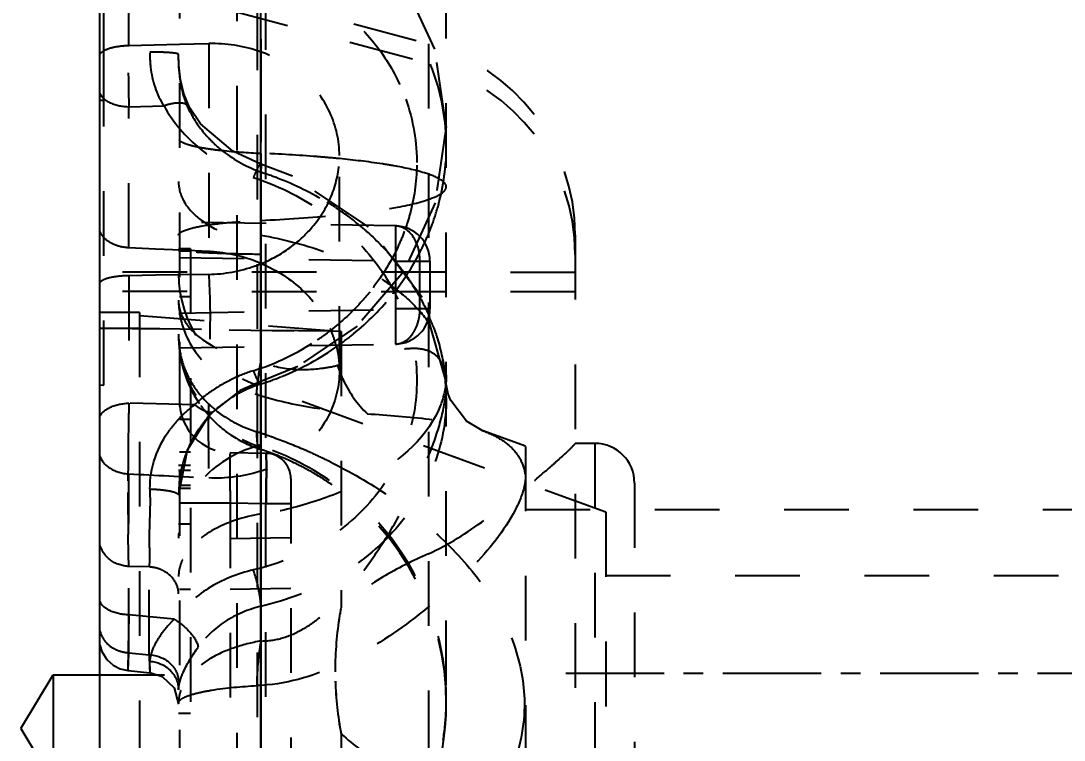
# Model space of a CAD drawing. Header units: millimetres. Extents: x 2673 to 5721, y -10743 to 3474.
# Drawn here: x 4180.7 to 4207.05, y -2037.25 to -2019.09 of the extents above; entities that cross this region are included whole.
import ezdxf

# ---------------------------------------------------------------- set-up
doc = ezdxf.new("R2010")
doc.units = ezdxf.units.MM
doc.header["$LTSCALE"] = 16.335
doc.header["$PDMODE"] = 3
doc.header["$PDSIZE"] = 0.3125
doc.linetypes.add('CENTER', pattern=[0.6, 0.375, -0.075, 0.075, -0.075])
doc.linetypes.add('HIDDEN', pattern=[0.2, 0.1, -0.1])
doc.layers.get('0').update_dxf_attribs({"linetype": 'CONTINUOUS'})
doc.layers.get('Defpoints').update_dxf_attribs({"linetype": 'CONTINUOUS'})
doc.layers.add('DEFAULT_2', color=8, linetype='HIDDEN')
doc.styles.get("Standard").update_dxf_attribs({"font": 'txt', "width": 0.8})
doc.dimstyles.new('ISO-25', dxfattribs={"dimtxt": 12, "dimasz": 8, "dimexe": 1.25, "dimexo": 0.625, "dimgap": 0, "dimtad": 1, "dimdsep": 46, "dimtxsty": 'Standard', "dimcen": 0, "dimclrd": 4, "dimclre": 4, "dimclrt": 6, "dimazin": 0, "dimtfac": 1, "dimtofl": 0, "dimtmove": 0, "dimatfit": 3, "dimfxl": 0, "dimarcsym": 0})

# ---------------------------------------------------------------- blocks, each defined once
blk = doc.blocks.new('*D626')
at = {"color": 4, "lineweight": -2}
for p, q in [((4182.698, -2039.861), (4182.698, -2016.058)), ((4227.039, -2030.806), (4227.039, -2016.058)), ((4219.039, -2017.308), (4190.698, -2017.308))]:
    blk.add_line(p, q, dxfattribs=at)
at = {"color": 4}
for points in [[(4190.698, -2015.975), (4190.698, -2018.641), (4182.698, -2017.308)], [(4219.039, -2015.975), (4219.039, -2018.641), (4227.039, -2017.308)]]:
    blk.add_solid(points, dxfattribs=at)
at = {"layer": 'Defpoints', "color": 0}
for p in [(4182.698, -2017.308), (4227.039, -2031.431), (4182.698, -2040.486)]:
    blk.add_point(p, dxfattribs=at)
at = {"color": 6, "insert": (4211.952, -2011.308), "char_height": 12, "attachment_point": 5}
blk.add_mtext('44.34', dxfattribs=at)

msp = doc.modelspace()

# ---------------------------------------------------------------- linework, layer by layer
at = {"color": 7, "linetype": 'Continuous'}
for p, q in [((4182.798, -2021.095), (4182.798, -2005.095)), ((4182.698, -2345.761), (4182.698, -2005.629)), ((4182.698, -2021.095), (4182.798, -2021.095)), ((4180.7, -2036.961), (4181.517, -2035.601)), ((4181.517, -2035.601), (4181.517, -2038.321)), ((4181.517, -2035.601), (4182.698, -2035.601)), ((4180.7, -2036.961), (4181.517, -2038.321))]:
    msp.add_line(p, q, dxfattribs=at)
at = {"layer": 'DEFAULT_2', "color": 8, "linetype": 'HIDDEN'}
for p, q in [((4186.154, -1821.443), (4186.154, -2230.079)), ((4186.88, -1822.169), (4186.88, -2229.352)), ((4186.667, -1822.682), (4186.667, -2228.84)), ((4184.709, -1824.642), (4184.698, -2236.576)), ((4186.761, -1856.965), (4186.761, -2042.334)), ((4186.761, -2043.333), (4186.761, -1859.109)), ((4191.445, -2189.417), (4191.445, -1863.401)), ((4186.761, -2089.762), (4186.761, -1971.862)), ((4186.76, -2120.591), (4186.76, -1976.201)), ((4186.761, -2109.517), (4186.761, -1978.364)), ((4186.761, -1980.348), (4186.761, -2024.201)), ((4186.76, -1983.84), (4186.76, -2024.206)), ((4186.761, -2119.504), (4186.761, -1989.589)), ((4183.427, -2019.712), (4183.427, -2014.959)), ((4186.763, -2024.503), (4186.761, -2015.327)), ((4186.761, -2017.25), (4186.761, -2022.622)), ((4182.798, -2017.477), (4190.992, -2019.671)), ((4182.698, -2017.939), (4190.992, -2020.16)), ((4183.427, -2019.712), (4184.709, -2019.682)), ((4184.709, -2019.682), (4185.444, -2019.666)), ((4185.444, -2019.666), (4185.444, -2024.917)), ((4190.992, -2019.668), (4190.992, -2056.293)), ((4182.798, -2028.292), (4182.798, -2021.095)), ((4183.427, -2021.26), (4184.315, -2021.24)), ((4183.427, -2024.822), (4183.427, -2021.26)), ((4184.962, -2021.281), (4184.962, -2021.28)), ((4184.98, -2021.404), (4184.962, -2021.281)), ((4191.445, -2021.762), (4191.164, -2023.688)), ((4186.761, -2022.434), (4186.761, -2022.703)), ((4188.746, -2027.929), (4188.746, -2022.494)), ((4186.761, -2022.699), (4186.761, -2023.211)), ((4186.761, -2022.703), (4186.761, -2024.206)), ((4186.764, -2022.706), (4186.763, -2022.706)), ((4186.761, -2022.908), (4186.761, -2024.111)), ((4186.761, -2023.211), (4186.761, -2024.198)), ((4191.164, -2023.688), (4190.37, -2025.417)), ((4190.159, -2024.269), (4184.709, -2024.174)), ((4186.76, -2024.206), (4186.76, -2026.89)), ((4186.761, -2024.111), (4186.761, -2025.077)), ((4186.761, -2024.198), (4186.761, -2025.179)), ((4186.761, -2024.201), (4186.761, -2026.897)), ((4186.761, -2024.206), (4186.761, -2025.203)), ((4194.698, -2024.498), (4194.698, -2051.454)), ((4184.098, -2024.854), (4183.427, -2024.822)), ((4184.751, -2024.884), (4184.098, -2024.854)), ((4184.981, -2024.85), (4184.682, -2024.85)), ((4184.682, -2024.901), (4184.981, -2024.901)), ((4185.445, -2024.917), (4184.751, -2024.884)), ((4184.981, -2024.85), (4184.981, -2037.763)), ((4184.709, -2025.063), (4190.778, -2025.158)), ((4186.761, -2025.077), (4186.761, -2026.823)), ((4186.761, -2025.179), (4186.761, -2026.87)), ((4186.761, -2025.203), (4186.761, -2026.555)), ((4190.159, -2025.158), (4190.159, -2026.364)), ((4190.159, -2025.158), (4191.032, -2025.158)), ((4190.778, -2026.364), (4190.778, -2025.158)), ((4191.032, -2025.158), (4191.032, -2026.364)), ((4194.698, -2025.444), (4182.798, -2025.434)), ((4184.097, -2025.516), (4183.427, -2025.527)), ((4183.427, -2025.527), (4183.427, -2028.746)), ((4184.709, -2025.505), (4184.097, -2025.516)), ((4185.444, -2025.493), (4184.709, -2025.505)), ((4190.37, -2025.417), (4189.192, -2026.802)), ((4194.698, -2025.444), (4194.433, -2025.442)), ((4194.698, -2025.933), (4182.698, -2025.928)), ((4194.698, -2025.933), (4194.433, -2025.932)), ((4184.981, -2026.064), (4184.709, -2026.064)), ((4183.698, -2026.455), (4182.698, -2026.455)), ((4183.698, -2026.455), (4183.698, -2046.506)), ((4183.698, -2026.534), (4188.786, -2026.933)), ((4184.709, -2026.47), (4190.778, -2026.364)), ((4186.761, -2026.555), (4186.761, -2026.909)), ((4191.032, -2026.364), (4190.151, -2026.364)), ((4186.761, -2026.823), (4186.761, -2027.253)), ((4186.761, -2026.842), (4186.761, -2027.253)), ((4183.693, -2026.862), (4182.698, -2026.848)), ((4182.698, -2026.848), (4188.786, -2026.933)), ((4184.726, -2026.876), (4183.693, -2026.862)), ((4188.528, -2026.93), (4184.726, -2026.876)), ((4186.76, -2026.89), (4186.76, -2027.297)), ((4186.76, -2026.894), (4186.76, -2027.302)), ((4186.761, -2026.87), (4186.761, -2027.275)), ((4186.761, -2026.909), (4186.761, -2027.322)), ((4188.786, -2026.933), (4188.528, -2026.93)), ((4188.786, -2026.933), (4188.786, -2033.908)), ((4184.709, -2027.348), (4190.159, -2027.253)), ((4186.76, -2027.297), (4186.76, -2043.371)), ((4186.76, -2027.302), (4186.76, -2043.88)), ((4186.761, -2027.253), (4186.761, -2028.149)), ((4186.761, -2027.253), (4186.761, -2028.118)), ((4186.761, -2027.275), (4186.761, -2028.156)), ((4186.761, -2027.322), (4186.761, -2028.218)), ((4186.761, -2028.118), (4186.761, -2028.191)), ((4186.761, -2028.149), (4186.761, -2029.993)), ((4182.698, -2028.281), (4182.798, -2028.292)), ((4186.238, -2028.423), (4185.464, -2029.032)), ((4186.761, -2028.197), (4186.238, -2028.423)), ((4195.477, -2031.5), (4186.656, -2028.289)), ((4186.761, -2028.191), (4186.761, -2028.252)), ((4186.761, -2028.262), (4186.761, -2028.197)), ((4186.761, -2028.198), (4186.762, -2028.251)), ((4186.761, -2028.218), (4186.761, -2029.932)), ((4186.761, -2028.252), (4186.761, -2043.834)), ((4185.092, -2028.783), (4183.427, -2028.746)), ((4184.981, -2029.159), (4184.709, -2029.159)), ((4185.464, -2029.032), (4184.9, -2029.932)), ((4193.445, -2029.834), (4192.349, -2029.435)), ((4184.9, -2029.932), (4184.682, -2031.049)), ((4184.981, -2029.98), (4184.709, -2029.98)), ((4186.891, -2030.013), (4185.987, -2029.997)), ((4186.761, -2029.932), (4186.761, -2030.029)), ((4186.761, -2029.993), (4186.761, -2030.641)), ((4193.445, -2029.835), (4193.445, -2039.631)), ((4195.198, -2029.761), (4194.698, -2029.761)), ((4195.198, -2029.761), (4195.198, -2041.761)), ((4186.761, -2030.029), (4186.761, -2030.558)), ((4183.427, -2035.047), (4183.427, -2030.53)), ((4184.682, -2030.313), (4184.981, -2030.313)), ((4184.682, -2030.439), (4184.981, -2030.439)), ((4186.761, -2030.558), (4186.761, -2030.656)), ((4186.761, -2030.641), (4186.761, -2031.257)), ((4186.761, -2030.656), (4186.761, -2031.317)), ((4187.519, -2030.651), (4187.519, -2049.73)), ((4196.198, -2030.763), (4196.198, -2040.759)), ((4184.682, -2030.813), (4184.981, -2030.813)), ((4184.981, -2030.896), (4184.709, -2030.896)), ((4185.987, -2031.274), (4184.709, -2031.274)), ((4185.987, -2031.274), (4185.987, -2049.108)), ((4186.891, -2031.29), (4185.987, -2031.274)), ((4186.761, -2031.257), (4186.761, -2032.16)), ((4186.761, -2031.317), (4186.762, -2032.22)), ((4187.519, -2031.29), (4186.891, -2031.29)), ((4193.445, -2031.43), (4227.039, -2031.43)), ((4195.477, -2031.5), (4195.477, -2041.297)), ((4184.981, -2031.803), (4184.682, -2031.803)), ((4187.519, -2032.146), (4185.986, -2032.173)), ((4186.761, -2032.16), (4186.761, -2032.529)), ((4186.762, -2032.22), (4186.762, -2032.597)), ((4186.761, -2032.529), (4186.761, -2033.424)), ((4186.762, -2032.597), (4186.762, -2033.488)), ((4183.938, -2032.88), (4183.427, -2032.868)), ((4183.938, -2035.096), (4183.938, -2032.88)), ((4195.477, -2033.096), (4227.039, -2033.096)), ((4187.519, -2033.423), (4185.986, -2033.449)), ((4186.761, -2033.424), (4186.761, -2035.566)), ((4184.981, -2033.454), (4184.709, -2033.454)), ((4186.762, -2033.488), (4186.763, -2034.261)), ((4186.76, -2076.893), (4186.76, -2033.876)), ((4184.568, -2034.2), (4183.427, -2034.091)), ((4186.763, -2034.261), (4186.763, -2035.671)), ((4183.427, -2035.047), (4183.938, -2035.096)), ((4183.028, -2035.359), (4183.206, -2035.452)), ((4183.206, -2035.452), (4183.406, -2035.497)), ((4183.406, -2035.499), (4183.959, -2035.552)), ((4183.406, -2035.499), (4183.406, -2035.499)), ((4182.698, -2035.601), (4185.986, -2035.601)), ((4183.959, -2035.549), (4184.269, -2035.644)), ((4184.269, -2035.644), (4184.571, -2035.937)), ((4186.763, -2035.671), (4186.762, -2037.478)), ((4184.571, -2035.937), (4184.682, -2036.345)), ((4184.682, -2036.571), (4184.981, -2036.571)), ((4188.786, -2037.086), (4188.786, -2046.906))]:
    msp.add_line(p, q, dxfattribs=at)
at = {"layer": 'DEFAULT_2', "color": 1, "linetype": 'CENTER', "ltscale": 0.405256}
msp.add_line((4194.461, -2035.565), (4280.698, -2035.565), dxfattribs=at)
at = {"layer": 'DEFAULT_2', "color": 8, "linetype": 'HIDDEN'}
for points in [[(4191.445, -2021.762), (4191.156, -2019.808), (4190.344, -2018.065), (4189.148, -2016.682), (4187.637, -2015.679), (4186.761, -2015.326)], [(4184.962, -2021.28), (4184.817, -2020.937), (4184.733, -2020.58), (4184.691, -2020.214), (4184.682, -2019.936)], [(4186.764, -2022.706), (4186.057, -2022.386), (4185.239, -2021.689), (4184.962, -2021.281)], [(4191.445, -2028.614), (4191.425, -2028.14), (4190.834, -2026.081), (4189.483, -2024.295), (4187.558, -2023.016), (4186.763, -2022.706)], [(4189.192, -2026.802), (4187.695, -2027.815), (4186.761, -2028.196)], [(4191.496, -2028.52), (4191.447, -2028.304), (4191.445, -2028.266)], [(4192.35, -2029.436), (4191.959, -2029.197), (4191.562, -2028.681), (4191.496, -2028.52)], [(4182.698, -2034.859), (4182.748, -2035.019), (4182.869, -2035.215), (4183.028, -2035.359)]]:
    msp.add_lwpolyline(points, dxfattribs=at)
for centre, radius, start, end in [((4189.701, -2024.499), 4.997, 0.0123, 75.0232), ((4189.729, -2024.988), 4.969, 0.0114, 75.0232), ((4185.941, -2022.253), 5.504, 0.0251, 5.0427), ((4185.918, -2051.141), 28.71, 84.3488, 84.6008), ((4184.622, -2029.899), 7.303, 56.5248, 58.5296), ((4184.739, -2029.726), 7.095, 51.0726, 56.5411), ((4190.143, -2025.158), 0.889, 0, 89), ((4185.376, -2022.139), 6.084, 335.4189, 339.8961), ((4185.273, -2022.093), 6.197, 332.1719, 335.4218), ((4185.269, -2028.637), 3.724, 85.3384, 87.2902), ((4185.252, -2028.807), 3.895, 66.935, 85.2884), ((4185.096, -2021.993), 6.401, 322.5816, 332.1251), ((4185.374, -2029.078), 6.184, 36.022, 39.395), ((4187.682, -2025.47), 3, 180, 250), ((4184.983, -2021.909), 6.541, 321.4979, 322.5973), ((4190.143, -2026.364), 0.889, 271, 0), ((4185.968, -2028.731), 5.494, 21.4369, 23.2406), ((4186.012, -2028.713), 5.447, 20.3752, 21.4357), ((4187.68, -2027.002), 2.998, 179.9872, 252.182), ((4187.659, -2027.058), 2.976, 180.0077, 183.3088), ((4186.859, -2027.058), 2.176, 180.0056, 183.9512), ((4184.733, -2022.022), 6.182, 304.0436, 307.0454), ((4186.011, -2027.986), 2.743, 21.4839, 24.2103), ((4186.063, -2027.966), 2.687, 14.979, 21.495), ((4187.692, -2027.057), 3.009, 183.3052, 215.5355), ((4186.889, -2027.056), 2.207, 183.9511, 187.666), ((4186.943, -2027.047), 2.261, 187.7089, 200.2421), ((4184.711, -2021.989), 6.221, 287.4035, 304.0445), ((4184.658, -2021.573), 7.011, 291.9524, 305.3578), ((4187.712, -2031.615), 3.86, 115.723, 124.2859), ((4187.748, -2031.691), 3.944, 107.3758, 115.7176), ((4184.668, -2021.609), 6.974, 287.4591, 291.9525), ((4186.488, -2028.603), 4.957, 3.7312, 6.4333), ((4187.664, -2031.542), 3.773, 124.3056, 128.4963), ((4187.659, -2031.186), 3.058, 115.5056, 124.0261), ((4187.693, -2031.258), 3.138, 107.29, 115.5016), ((4186.589, -2028.597), 4.855, 359.946, 3.7339), ((4187.623, -2031.49), 3.706, 128.496, 133.0736), ((4187.599, -2031.096), 2.95, 124.03, 132.8377), ((4261.724, -2030.444), 78.315, 178.75736, 178.99776), ((4186.009, -2028.697), 1.3, 180, 269), ((4187.658, -2027.075), 2.971, 215.6189, 221.7363), ((4187.429, -2030.909), 2.698, 132.8972, 140.9582), ((4187.455, -2026.652), 2.918, 230.8973, 236.7732), ((4297.927, -2031.018), 114.523, 179.02763, 179.99034), ((4186.746, -2031.085), 2.83, 136.6376, 143.668), ((4187.513, -2030.978), 2.806, 140.9407, 145.8304), ((4187.705, -2027.035), 3.033, 221.7214, 228.9479), ((4187.563, -2026.482), 3.119, 236.8301, 246.0165), ((4187.601, -2031.036), 2.911, 145.8571, 155.6292), ((4187.685, -2027.06), 3, 228.9408, 233.6836), ((4187.651, -2027.105), 2.944, 233.6954, 236.1208), ((4187.63, -2026.338), 3.278, 245.9719, 252.7285), ((4181.473, -2045), 16.374, 70.6307, 71.5436), ((4187.671, -2027.075), 2.98, 236.1253, 252.0746), ((4181.585, -2044.678), 16.033, 70.0626, 70.6296), ((4181.914, -2043.794), 15.09, 66.9515, 70.0901), ((4187.64, -2031.055), 2.955, 155.6122, 179.9776), ((4184.752, -2036.09), 6.495, 70.6206, 71.9853), ((4184.579, -2036.577), 7.011, 64.1058, 70.6072), ((4182.34, -2042.775), 13.986, 65.9317, 66.9258), ((4182.69, -2042.001), 13.136, 63.7342, 65.9447), ((4195.198, -2030.761), 1, 0, 90), ((4186.88, -2030.651), 0.638, 0, 89), ((4184.632, -2036.472), 6.894, 60.6506, 64.1189), ((4184.648, -2036.445), 6.863, 55.2398, 60.6568), ((4267.635, -2031.058), 84.231, 179.95922, 180.68516), ((4180.015, -2031.181), 3.955, 1.8359, 3.8694), ((4119.476, -2030.103), 67.426, 358.99146, 359.40077), ((4184.74, -2036.317), 6.705, 359.9248, 55.2613), ((4186.705, -2032.154), 2.023, 176.0983, 179.9653), ((4185.602, -2033.12), 0.919, 172.939, 180.2837), ((4197.399, -2035.488), 8.76, 181.7879, 190.5111), ((4197.366, -2035.491), 8.728, 181.7715, 190.5275), ((4185.581, -2036.315), 0.898, 174.1358, 179.9776), ((4184.615, -2036.314), 6.83, 319.7839, 359.8982), ((4185.173, -2036.241), 6.272, 357.95, 359.9992), ((4184.784, -2036.218), 6.661, 351.0592, 357.8742)]:
    msp.add_arc(centre, radius, start, end, dxfattribs=at)
for points, knots in [([(4191.424, -2021.769), (4191.374, -2021.205), (4191.093, -2020.074), (4190.16, -2018.567), (4188.769, -2017.371), (4187.633, -2016.847), (4187.029, -2016.661)], [0, 0, 0, 0, 0.23863, 0.481244, 0.734341, 1, 1, 1, 1]), ([(4183.427, -2017.138), (4183.405, -2017.758), (4183.4, -2019.133), (4183.41, -2020.507), (4183.427, -2021.26)], [0, 0, 0, 0, 0.452008, 1, 1, 1, 1]), ([(4183.938, -2017.126), (4183.978, -2017.294), (4183.951, -2017.697), (4183.96, -2018.347), (4183.961, -2019.098), (4183.942, -2019.626), (4183.959, -2019.896)], [0, 0, 0, 0, 0.187195, 0.429095, 0.706862, 1, 1, 1, 1]), ([(4186.57, -2017.732), (4187.451, -2017.961), (4188.703, -2018.597), (4189.888, -2019.913), (4190.28, -2020.677), (4190.421, -2021.069)], [0, 0, 0, 0, 0.51806, 0.762808, 1, 1, 1, 1]), ([(4182.797, -2019.843), (4182.878, -2019.796), (4183.09, -2019.736), (4183.305, -2019.715), (4183.427, -2019.712)], [0, 0, 0, 0, 0.434787, 1, 1, 1, 1]), ([(4188.746, -2022.494), (4188.746, -2022.121), (4188.574, -2021.351), (4187.834, -2020.399), (4186.734, -2019.784), (4185.878, -2019.656), (4185.444, -2019.666)], [0, 0, 0, 0, 0.232633, 0.473527, 0.72981, 1, 1, 1, 1]), ([(4182.698, -2019.932), (4182.703, -2019.923), (4182.729, -2019.887), (4182.766, -2019.86), (4182.797, -2019.843)], [0, 0, 0, 0, 0.213602, 1, 1, 1, 1]), ([(4183.959, -2019.896), (4183.956, -2020.018), (4183.978, -2020.484), (4184.123, -2020.954), (4184.315, -2021.24)], [0, 0, 0, 0, 0.260973, 1, 1, 1, 1]), ([(4184.682, -2019.935), (4184.682, -2019.93), (4184.658, -2019.922), (4184.623, -2019.913), (4184.555, -2019.904), (4184.424, -2019.892), (4184.221, -2019.882), (4184.05, -2019.879), (4183.959, -2019.878)], [0, 0, 0, 0, 0.022998, 0.07911, 0.1694, 0.293308, 0.625214, 1, 1, 1, 1]), ([(4184.98, -2021.404), (4184.942, -2021.33), (4184.802, -2021.016), (4184.734, -2020.675), (4184.706, -2020.417)], [0, 0, 0, 0, 0.241478, 1, 1, 1, 1]), ([(4182.698, -2020.922), (4182.74, -2021.032), (4182.996, -2021.209), (4183.268, -2021.254), (4183.427, -2021.26)], [0, 0, 0, 0, 0.426532, 1, 1, 1, 1]), ([(4184.959, -2021.281), (4184.94, -2021.246), (4184.865, -2021.182), (4184.705, -2021.158), (4184.516, -2021.179), (4184.382, -2021.216), (4184.315, -2021.24)], [0, 0, 0, 0, 0.173623, 0.399864, 0.687363, 1, 1, 1, 1]), ([(4184.315, -2021.24), (4184.545, -2021.657), (4185.202, -2022.423), (4186.092, -2022.886), (4186.571, -2023.044)], [0, 0, 0, 0, 0.485561, 1, 1, 1, 1]), ([(4184.98, -2021.404), (4185.089, -2021.612), (4185.271, -2021.873), (4185.488, -2022.1), (4185.545, -2022.156)], [0, 0, 0, 0, 0.746571, 1, 1, 1, 1]), ([(4184.69, -2022.085), (4184.707, -2022.116), (4184.793, -2022.169), (4184.958, -2022.227), (4185.203, -2022.283), (4185.392, -2022.314), (4185.499, -2022.328)], [0, 0, 0, 0, 0.122384, 0.32902, 0.622776, 1, 1, 1, 1]), ([(4185.499, -2022.328), (4185.591, -2022.341), (4186.01, -2022.392), (4186.431, -2022.42), (4186.761, -2022.434)], [0, 0, 0, 0, 0.219211, 1, 1, 1, 1]), ([(4185.545, -2022.156), (4185.629, -2022.238), (4185.991, -2022.552), (4186.421, -2022.787), (4186.761, -2022.908)], [0, 0, 0, 0, 0.246367, 1, 1, 1, 1]), ([(4191.09, -2024.231), (4191.148, -2024.071), (4191.352, -2023.43), (4191.445, -2022.753), (4191.445, -2022.251)], [0, 0, 0, 0, 0.252669, 1, 1, 1, 1]), ([(4188.62, -2022.559), (4188.472, -2022.545), (4187.853, -2022.491), (4187.232, -2022.454), (4186.76, -2022.434)], [0, 0, 0, 0, 0.239229, 1, 1, 1, 1]), ([(4188.097, -2024.252), (4188.302, -2024.002), (4188.629, -2023.443), (4188.746, -2022.805), (4188.746, -2022.494)], [0, 0, 0, 0, 0.510475, 1, 1, 1, 1]), ([(4190.128, -2022.753), (4190.026, -2022.735), (4189.567, -2022.66), (4189.105, -2022.607), (4188.745, -2022.571)], [0, 0, 0, 0, 0.222432, 1, 1, 1, 1]), ([(4186.763, -2022.706), (4186.751, -2022.702), (4186.716, -2022.743), (4186.678, -2022.806), (4186.624, -2022.917), (4186.589, -2022.999), (4186.571, -2023.044)], [0, 0, 0, 0, 0.096292, 0.313314, 0.62815, 1, 1, 1, 1]), ([(4186.761, -2022.907), (4186.769, -2022.861), (4186.778, -2022.799), (4186.779, -2022.734), (4186.771, -2022.709), (4186.764, -2022.706)], [0, 0, 0, 0, 0.681772, 0.891749, 1, 1, 1, 1]), ([(4191.326, -2023.118), (4191.196, -2023.029), (4190.793, -2022.888), (4190.385, -2022.799), (4190.128, -2022.753)], [0, 0, 0, 0, 0.374896, 1, 1, 1, 1]), ([(4190.7, -2022.733), (4190.695, -2023.159), (4190.611, -2023.731), (4190.435, -2024.273), (4190.385, -2024.408)], [0, 0, 0, 0, 0.747197, 1, 1, 1, 1]), ([(4184.682, -2023.15), (4184.681, -2023.322), (4184.8, -2023.712), (4185.27, -2024.18), (4185.95, -2024.531), (4186.479, -2024.672), (4186.759, -2024.721)], [0, 0, 0, 0, 0.184983, 0.414967, 0.694771, 1, 1, 1, 1]), ([(4186.571, -2023.044), (4187.162, -2023.238), (4188.275, -2023.779), (4189.621, -2024.993), (4190.486, -2026.502), (4190.801, -2028.156), (4190.505, -2029.797), (4189.641, -2031.258), (4188.281, -2032.377), (4187.161, -2032.82), (4186.571, -2032.956)], [0, 0, 0, 0, 0.135269, 0.265062, 0.388397, 0.506821, 0.623662, 0.74306, 0.868201, 1, 1, 1, 1]), ([(4186.761, -2022.907), (4186.909, -2022.955), (4187.489, -2023.158), (4188.044, -2023.431), (4188.435, -2023.67)], [0, 0, 0, 0, 0.254352, 1, 1, 1, 1]), ([(4191.445, -2023.282), (4191.445, -2023.271), (4191.436, -2023.218), (4191.397, -2023.175), (4191.365, -2023.148)], [0, 0, 0, 0, 0.209767, 1, 1, 1, 1]), ([(4186.76, -2024.13), (4187.398, -2024.103), (4188.555, -2024.026), (4190.019, -2023.853), (4190.937, -2023.643), (4191.348, -2023.452), (4191.445, -2023.331), (4191.445, -2023.282)], [0, 0, 0, 0, 0.394782, 0.716513, 0.915583, 0.969431, 1, 1, 1, 1]), ([(4184.682, -2024.507), (4184.682, -2024.483), (4184.732, -2024.425), (4184.925, -2024.342), (4185.333, -2024.251), (4185.977, -2024.175), (4186.481, -2024.142), (4186.76, -2024.131)], [0, 0, 0, 0, 0.033749, 0.092467, 0.297123, 0.609511, 1, 1, 1, 1]), ([(4189.197, -2024.207), (4189.285, -2024.278), (4189.627, -2024.569), (4189.94, -2024.894), (4190.153, -2025.153)], [0, 0, 0, 0, 0.252848, 1, 1, 1, 1]), ([(4182.839, -2024.607), (4182.822, -2024.591), (4182.762, -2024.532), (4182.716, -2024.458), (4182.698, -2024.399)], [0, 0, 0, 0, 0.269638, 1, 1, 1, 1]), ([(4190.385, -2024.408), (4190.335, -2024.543), (4190.109, -2025.083), (4189.793, -2025.586), (4189.517, -2025.93)], [0, 0, 0, 0, 0.245521, 1, 1, 1, 1]), ([(4190.159, -2024.269), (4190.165, -2024.269), (4190.157, -2024.305), (4190.168, -2024.343), (4190.164, -2024.43), (4190.166, -2024.537), (4190.165, -2024.671), (4190.163, -2024.88), (4190.161, -2025.045), (4190.159, -2025.158)], [0, 0, 0, 0, 0.019704, 0.076637, 0.168832, 0.293103, 0.444559, 0.617976, 1, 1, 1, 1]), ([(4190.467, -2024.388), (4190.444, -2024.37), (4190.353, -2024.306), (4190.241, -2024.27), (4190.159, -2024.269)], [0, 0, 0, 0, 0.26422, 1, 1, 1, 1]), ([(4190.778, -2025.158), (4190.778, -2025.081), (4190.755, -2024.802), (4190.626, -2024.517), (4190.467, -2024.388)], [0, 0, 0, 0, 0.272641, 1, 1, 1, 1]), ([(4183.097, -2024.757), (4183.072, -2024.748), (4182.98, -2024.71), (4182.893, -2024.656), (4182.839, -2024.607)], [0, 0, 0, 0, 0.265761, 1, 1, 1, 1]), ([(4186.763, -2024.503), (4187.301, -2024.598), (4188.378, -2024.872), (4189.644, -2025.455), (4190.511, -2026.119), (4191.027, -2026.693), (4191.363, -2027.339), (4191.445, -2027.806), (4191.445, -2028.032)], [0, 0, 0, 0, 0.260409, 0.527623, 0.656954, 0.778854, 0.892281, 1, 1, 1, 1]), ([(4186.758, -2024.989), (4186.484, -2024.986), (4186.088, -2024.978), (4185.588, -2024.96), (4185.274, -2024.945), (4185.028, -2024.928), (4184.837, -2024.911), (4184.75, -2024.893), (4184.682, -2024.88), (4184.682, -2024.867)], [0, 0, 0, 0, 0.393156, 0.569516, 0.721846, 0.843325, 0.930472, 0.981673, 1, 1, 1, 1]), ([(4186.615, -2025.28), (4186.703, -2025.249), (4187.042, -2025.113), (4187.361, -2024.925), (4187.576, -2024.758)], [0, 0, 0, 0, 0.254158, 1, 1, 1, 1]), ([(4186.762, -2029.838), (4186.76, -2029.674), (4186.764, -2029.152), (4186.759, -2027.536), (4186.759, -2026.083), (4186.758, -2024.989)], [0, 0, 0, 0, 0.101402, 0.323171, 1, 1, 1, 1]), ([(4186.778, -2025.223), (4187.161, -2025.387), (4187.859, -2025.831), (4188.352, -2026.503), (4188.513, -2026.861)], [0, 0, 0, 0, 0.514957, 1, 1, 1, 1]), ([(4183.427, -2025.527), (4183.267, -2025.53), (4183.047, -2025.547), (4182.805, -2025.617), (4182.72, -2025.668), (4182.698, -2025.698)], [0, 0, 0, 0, 0.629649, 0.853459, 1, 1, 1, 1]), ([(4185.445, -2025.493), (4185.459, -2025.756), (4185.488, -2026.403), (4185.46, -2027.538), (4185.428, -2028.987), (4185.435, -2030.054), (4185.444, -2030.632)], [0, 0, 0, 0, 0.154039, 0.377494, 0.662318, 1, 1, 1, 1]), ([(4190.376, -2025.441), (4190.44, -2025.53), (4190.685, -2025.885), (4190.89, -2026.267), (4191.017, -2026.562)], [0, 0, 0, 0, 0.254663, 1, 1, 1, 1]), ([(4189.517, -2025.93), (4189.441, -2026.025), (4189.121, -2026.399), (4188.754, -2026.733), (4188.457, -2026.956)], [0, 0, 0, 0, 0.246683, 1, 1, 1, 1]), ([(4188.715, -2027.291), (4188.847, -2027.197), (4189.353, -2026.811), (4189.806, -2026.354), (4190.102, -2025.981)], [0, 0, 0, 0, 0.253808, 1, 1, 1, 1]), ([(4184.682, -2026.148), (4184.682, -2026.325), (4184.807, -2026.713), (4185.273, -2027.171), (4185.945, -2027.521), (4186.473, -2027.662), (4186.759, -2027.713)], [0, 0, 0, 0, 0.19021, 0.415305, 0.687603, 1, 1, 1, 1]), ([(4184.682, -2026.148), (4184.682, -2026.406), (4184.781, -2026.934), (4185.348, -2027.888), (4186.113, -2028.357), (4186.656, -2028.523)], [0, 0, 0, 0, 0.235832, 0.479758, 1, 1, 1, 1]), ([(4190.159, -2026.364), (4190.161, -2026.477), (4190.163, -2026.642), (4190.165, -2026.851), (4190.166, -2026.985), (4190.164, -2027.091), (4190.168, -2027.179), (4190.157, -2027.217), (4190.165, -2027.253), (4190.159, -2027.253)], [0, 0, 0, 0, 0.382023, 0.555439, 0.706894, 0.831165, 0.923361, 0.980295, 1, 1, 1, 1]), ([(4190.159, -2027.253), (4190.242, -2027.251), (4190.419, -2027.195), (4190.623, -2026.988), (4190.75, -2026.698), (4190.779, -2026.477), (4190.778, -2026.364)], [0, 0, 0, 0, 0.21042, 0.445969, 0.713118, 1, 1, 1, 1]), ([(4191.118, -2026.817), (4191.156, -2026.917), (4191.291, -2027.317), (4191.379, -2027.734), (4191.414, -2028.048)], [0, 0, 0, 0, 0.252686, 1, 1, 1, 1]), ([(4191.445, -2028.266), (4191.444, -2028.125), (4191.423, -2027.873), (4191.244, -2027.556), (4190.953, -2027.391), (4190.603, -2027.351), (4190.204, -2027.403), (4189.752, -2027.508), (4189.24, -2027.633), (4188.883, -2027.737), (4188.697, -2027.797)], [0, 0, 0, 0, 0.125363, 0.221285, 0.311394, 0.412151, 0.530249, 0.668364, 0.825607, 1, 1, 1, 1]), ([(4184.821, -2027.83), (4184.845, -2027.895), (4184.954, -2028.154), (4185.11, -2028.393), (4185.246, -2028.555)], [0, 0, 0, 0, 0.246702, 1, 1, 1, 1]), ([(4186.656, -2028.523), (4186.659, -2028.466), (4186.677, -2028.194), (4186.72, -2027.925), (4186.761, -2027.713)], [0, 0, 0, 0, 0.209699, 1, 1, 1, 1]), ([(4188.697, -2027.797), (4188.56, -2027.832), (4188.184, -2027.897), (4187.526, -2027.924), (4187.017, -2027.809), (4186.761, -2027.713)], [0, 0, 0, 0, 0.216151, 0.581722, 1, 1, 1, 1]), ([(4188.695, -2027.798), (4188.737, -2027.919), (4188.917, -2028.363), (4189.192, -2028.775), (4189.451, -2029.013)], [0, 0, 0, 0, 0.267423, 1, 1, 1, 1]), ([(4188.746, -2027.929), (4188.747, -2028.296), (4188.572, -2029.054), (4187.823, -2029.979), (4186.719, -2030.553), (4185.871, -2030.654), (4185.444, -2030.632)], [0, 0, 0, 0, 0.231989, 0.472744, 0.729592, 1, 1, 1, 1]), ([(4186.571, -2027.927), (4186.583, -2027.959), (4186.625, -2028.061), (4186.667, -2028.164), (4186.71, -2028.228)], [0, 0, 0, 0, 0.309655, 1, 1, 1, 1]), ([(4191.445, -2028.032), (4191.445, -2028.107), (4191.428, -2028.411), (4191.342, -2028.709), (4191.248, -2028.918)], [0, 0, 0, 0, 0.246584, 1, 1, 1, 1]), ([(4186.71, -2028.228), (4186.715, -2028.236), (4186.723, -2028.252), (4186.755, -2028.272), (4186.761, -2028.262)], [0, 0, 0, 0, 0.451388, 1, 1, 1, 1]), ([(4186.762, -2028.251), (4186.761, -2028.309), (4186.758, -2028.826), (4186.76, -2029.342), (4186.76, -2029.8)], [0, 0, 0, 0, 0.113471, 1, 1, 1, 1]), ([(4186.761, -2034.75), (4186.946, -2034.754), (4187.324, -2034.697), (4187.845, -2034.458), (4188.313, -2034.118), (4188.879, -2033.589), (4189.486, -2032.836), (4190.104, -2031.875), (4190.637, -2030.904), (4191.064, -2029.958), (4191.351, -2029.087), (4191.444, -2028.523), (4191.445, -2028.27)], [0, 0, 0, 0, 0.065617, 0.133008, 0.201401, 0.269958, 0.407034, 0.542953, 0.675034, 0.799338, 0.91033, 1, 1, 1, 1]), ([(4186.656, -2028.523), (4187.127, -2028.674), (4188.056, -2028.883), (4188.999, -2028.976), (4189.451, -2029.013)], [0, 0, 0, 0, 0.521819, 1, 1, 1, 1]), ([(4191.445, -2028.614), (4191.443, -2029.206), (4191.212, -2030.415), (4190.229, -2032.016), (4188.688, -2033.238), (4187.429, -2033.723), (4186.761, -2033.875)], [0, 0, 0, 0, 0.234618, 0.474626, 0.728711, 1, 1, 1, 1]), ([(4182.698, -2029.084), (4182.74, -2028.974), (4182.996, -2028.797), (4183.268, -2028.751), (4183.427, -2028.746)], [0, 0, 0, 0, 0.426532, 1, 1, 1, 1]), ([(4185.092, -2028.783), (4185.143, -2028.823), (4185.246, -2028.89), (4185.4, -2028.972), (4185.555, -2028.983), (4185.593, -2028.933)], [0, 0, 0, 0, 0.356006, 0.65503, 1, 1, 1, 1]), ([(4191.248, -2028.918), (4190.898, -2029.704), (4189.752, -2030.608), (4188.11, -2031.264), (4187.207, -2031.484), (4186.761, -2031.563)], [0, 0, 0, 0, 0.482378, 0.745791, 1, 1, 1, 1]), ([(4189.451, -2029.013), (4189.975, -2029.05), (4190.948, -2029.116), (4191.924, -2029.28), (4192.349, -2029.435)], [0, 0, 0, 0, 0.537044, 1, 1, 1, 1]), ([(4186.656, -2029.468), (4186.653, -2029.544), (4186.653, -2029.67), (4186.673, -2029.798), (4186.694, -2029.845)], [0, 0, 0, 0, 0.595564, 1, 1, 1, 1]), ([(4192.349, -2029.435), (4192.494, -2029.488), (4192.766, -2029.608), (4193.118, -2029.864), (4193.364, -2030.21), (4193.433, -2030.483), (4193.445, -2030.623)], [0, 0, 0, 0, 0.270535, 0.518518, 0.754037, 1, 1, 1, 1]), ([(4186.76, -2029.8), (4186.221, -2029.943), (4185.447, -2030.365), (4184.834, -2031.263), (4184.704, -2031.771), (4184.687, -2032.016)], [0, 0, 0, 0, 0.521409, 0.770812, 1, 1, 1, 1]), ([(4185.987, -2029.997), (4185.984, -2029.997), (4185.985, -2030.01), (4185.982, -2030.024), (4185.981, -2030.057), (4185.979, -2030.119), (4185.978, -2030.226), (4185.977, -2030.382), (4185.978, -2030.574), (4185.98, -2030.875), (4185.984, -2031.111), (4185.987, -2031.274)], [0, 0, 0, 0, 0.005054, 0.019471, 0.043282, 0.076285, 0.168569, 0.292846, 0.444357, 0.617266, 1, 1, 1, 1]), ([(4186.694, -2029.845), (4186.698, -2029.854), (4186.712, -2029.883), (4186.739, -2029.908), (4186.761, -2029.913)], [0, 0, 0, 0, 0.301682, 1, 1, 1, 1]), ([(4186.761, -2029.913), (4186.762, -2029.909), (4186.754, -2029.89), (4186.757, -2029.869), (4186.763, -2029.856)], [0, 0, 0, 0, 0.249835, 1, 1, 1, 1]), ([(4186.76, -2029.8), (4186.761, -2029.924), (4186.762, -2030.504), (4186.758, -2031.084), (4186.759, -2031.539)], [0, 0, 0, 0, 0.214708, 1, 1, 1, 1]), ([(4191.445, -2036.241), (4191.445, -2034.887), (4190.765, -2032.732), (4188.749, -2030.741), (4187.442, -2030.058), (4186.761, -2029.838)], [0, 0, 0, 0, 0.483572, 0.74452, 1, 1, 1, 1]), ([(4190.992, -2032.549), (4191.501, -2032.322), (4192.188, -2031.874), (4193.017, -2031.241), (4193.549, -2030.806), (4193.943, -2030.468), (4194.213, -2030.23), (4194.377, -2030.083), (4194.507, -2029.961), (4194.609, -2029.869), (4194.661, -2029.806), (4194.698, -2029.775), (4194.698, -2029.763)], [0, 0, 0, 0, 0.359241, 0.52346, 0.672904, 0.802495, 0.857746, 0.905279, 0.94408, 0.973288, 0.992146, 1, 1, 1, 1]), ([(4182.698, -2030.079), (4182.736, -2030.207), (4182.961, -2030.446), (4183.262, -2030.522), (4183.427, -2030.53)], [0, 0, 0, 0, 0.446815, 1, 1, 1, 1]), ([(4186.891, -2030.013), (4186.893, -2030.013), (4186.893, -2030.026), (4186.896, -2030.04), (4186.897, -2030.073), (4186.899, -2030.135), (4186.9, -2030.242), (4186.901, -2030.399), (4186.9, -2030.59), (4186.897, -2030.891), (4186.894, -2031.127), (4186.891, -2031.29)], [0, 0, 0, 0, 0.005131, 0.019633, 0.043483, 0.076529, 0.169009, 0.29325, 0.444674, 0.61755, 1, 1, 1, 1]), ([(4186.898, -2030.109), (4186.898, -2030.095), (4186.897, -2030.072), (4186.896, -2030.04), (4186.893, -2030.026), (4186.893, -2030.013), (4186.891, -2030.013)], [0, 0, 0, 0, 0.431762, 0.743394, 0.932904, 1, 1, 1, 1]), ([(4186.898, -2030.808), (4186.899, -2030.734), (4186.9, -2030.501), (4186.902, -2030.267), (4186.898, -2030.109)], [0, 0, 0, 0, 0.320071, 1, 1, 1, 1]), ([(4188.503, -2030.221), (4189.016, -2030.475), (4190.002, -2031.048), (4191.339, -2032.105), (4192.476, -2033.375), (4193.008, -2034.395), (4193.184, -2034.935)], [0, 0, 0, 0, 0.252681, 0.501248, 0.749186, 1, 1, 1, 1]), ([(4193.445, -2030.623), (4193.442, -2030.688), (4193.402, -2030.974), (4193.287, -2031.244), (4193.184, -2031.443)], [0, 0, 0, 0, 0.223517, 1, 1, 1, 1]), ([(4183.959, -2031.685), (4183.961, -2031.634), (4183.969, -2031.424), (4183.973, -2031.213), (4183.968, -2031.054)], [0, 0, 0, 0, 0.24194, 1, 1, 1, 1]), ([(4183.961, -2030.914), (4184.052, -2030.916), (4184.223, -2030.925), (4184.454, -2030.956), (4184.597, -2030.992), (4184.682, -2031.042), (4184.682, -2031.067)], [0, 0, 0, 0, 0.362312, 0.685194, 0.90028, 1, 1, 1, 1]), ([(4186.759, -2031.539), (4186.328, -2031.617), (4185.571, -2031.846), (4184.927, -2032.387), (4184.78, -2032.7)], [0, 0, 0, 0, 0.558297, 1, 1, 1, 1]), ([(4193.184, -2031.443), (4192.907, -2031.978), (4192.299, -2032.721), (4191.356, -2033.598), (4190.269, -2034.484), (4188.77, -2035.438), (4187.364, -2035.858), (4186.656, -2035.877)], [0, 0, 0, 0, 0.222286, 0.347042, 0.475966, 0.738812, 1, 1, 1, 1]), ([(4183.952, -2032.357), (4183.951, -2032.305), (4183.948, -2032.081), (4183.954, -2031.857), (4183.959, -2031.685)], [0, 0, 0, 0, 0.232095, 1, 1, 1, 1]), ([(4183.427, -2032.868), (4183.425, -2032.812), (4183.417, -2032.545), (4183.413, -2032.277), (4183.41, -2032.065)], [0, 0, 0, 0, 0.210034, 1, 1, 1, 1]), ([(4183.427, -2032.868), (4183.263, -2032.859), (4182.941, -2032.757), (4182.734, -2032.475), (4182.698, -2032.325)], [0, 0, 0, 0, 0.515775, 1, 1, 1, 1]), ([(4183.938, -2032.88), (4183.947, -2032.843), (4183.969, -2032.669), (4183.955, -2032.493), (4183.952, -2032.357)], [0, 0, 0, 0, 0.217629, 1, 1, 1, 1]), ([(4190.992, -2032.549), (4190.597, -2032.725), (4189.821, -2033.112), (4189.102, -2033.612), (4188.786, -2033.908)], [0, 0, 0, 0, 0.499277, 1, 1, 1, 1]), ([(4184.323, -2032.99), (4184.293, -2032.974), (4184.172, -2032.915), (4184.038, -2032.886), (4183.938, -2032.88)], [0, 0, 0, 0, 0.257444, 1, 1, 1, 1]), ([(4184.78, -2032.7), (4184.768, -2032.725), (4184.726, -2032.824), (4184.699, -2032.929), (4184.689, -2033.007)], [0, 0, 0, 0, 0.260789, 1, 1, 1, 1]), ([(4184.682, -2033.557), (4184.682, -2033.449), (4184.612, -2033.213), (4184.431, -2033.051), (4184.323, -2032.99)], [0, 0, 0, 0, 0.466542, 1, 1, 1, 1]), ([(4186.571, -2032.956), (4186.171, -2033.049), (4185.415, -2033.351), (4184.806, -2033.894), (4184.568, -2034.2)], [0, 0, 0, 0, 0.514003, 1, 1, 1, 1]), ([(4186.761, -2033.875), (4186.756, -2033.724), (4186.708, -2033.412), (4186.626, -2033.109), (4186.571, -2032.956)], [0, 0, 0, 0, 0.483035, 1, 1, 1, 1]), ([(4183.427, -2034.091), (4183.268, -2034.085), (4182.996, -2034.039), (4182.74, -2033.862), (4182.698, -2033.752)], [0, 0, 0, 0, 0.573468, 1, 1, 1, 1]), ([(4186.761, -2033.876), (4186.443, -2033.951), (4185.84, -2034.204), (4185.363, -2034.653), (4185.18, -2034.906)], [0, 0, 0, 0, 0.510998, 1, 1, 1, 1]), ([(4188.786, -2033.908), (4188.757, -2034.058), (4188.658, -2034.67), (4188.628, -2035.293), (4188.643, -2035.761)], [0, 0, 0, 0, 0.244891, 1, 1, 1, 1]), ([(4183.427, -2034.091), (4183.423, -2034.285), (4183.417, -2034.56), (4183.411, -2034.903), (4183.407, -2035.106), (4183.405, -2035.268), (4183.403, -2035.377), (4183.404, -2035.439), (4183.403, -2035.471), (4183.407, -2035.485), (4183.404, -2035.497), (4183.406, -2035.497)], [0, 0, 0, 0, 0.414445, 0.586244, 0.731312, 0.847336, 0.931953, 0.96173, 0.982948, 0.995671, 1, 1, 1, 1]), ([(4184.568, -2034.2), (4184.531, -2034.238), (4184.396, -2034.383), (4184.272, -2034.538), (4184.191, -2034.659)], [0, 0, 0, 0, 0.26477, 1, 1, 1, 1]), ([(4184.568, -2034.2), (4184.719, -2034.288), (4184.966, -2034.489), (4185.151, -2034.765), (4185.179, -2034.904)], [0, 0, 0, 0, 0.552334, 1, 1, 1, 1]), ([(4182.698, -2034.504), (4182.721, -2034.599), (4182.821, -2034.789), (4182.992, -2034.914), (4183.089, -2034.961)], [0, 0, 0, 0, 0.476528, 1, 1, 1, 1]), ([(4184.191, -2034.659), (4184.123, -2034.762), (4184.016, -2034.952), (4183.957, -2035.167), (4183.959, -2035.26)], [0, 0, 0, 0, 0.571014, 1, 1, 1, 1]), ([(4186.761, -2034.75), (4186.526, -2034.791), (4186.073, -2034.906), (4185.332, -2035.235), (4184.86, -2035.662), (4184.74, -2035.994)], [0, 0, 0, 0, 0.291603, 0.567349, 1, 1, 1, 1]), ([(4186.761, -2034.75), (4186.745, -2034.837), (4186.688, -2035.211), (4186.662, -2035.588), (4186.656, -2035.877)], [0, 0, 0, 0, 0.236041, 1, 1, 1, 1]), ([(4183.089, -2034.961), (4183.116, -2034.974), (4183.224, -2035.019), (4183.34, -2035.042), (4183.427, -2035.047)], [0, 0, 0, 0, 0.257479, 1, 1, 1, 1]), ([(4184.682, -2035.98), (4184.682, -2035.912), (4184.715, -2035.753), (4184.861, -2035.381), (4185.039, -2035.098), (4185.179, -2034.904)], [0, 0, 0, 0, 0.170404, 0.400461, 1, 1, 1, 1]), ([(4183.41, -2035.455), (4183.411, -2035.434), (4183.418, -2035.298), (4183.423, -2035.162), (4183.427, -2035.047)], [0, 0, 0, 0, 0.152184, 1, 1, 1, 1]), ([(4183.938, -2035.096), (4183.94, -2035.137), (4183.945, -2035.264), (4183.949, -2035.391), (4183.953, -2035.477)], [0, 0, 0, 0, 0.323517, 1, 1, 1, 1]), ([(4183.938, -2035.096), (4184.127, -2035.108), (4184.387, -2035.203), (4184.55, -2035.397), (4184.583, -2035.449)], [0, 0, 0, 0, 0.754852, 1, 1, 1, 1]), ([(4183.959, -2035.553), (4183.961, -2035.552), (4183.959, -2035.543), (4183.962, -2035.532), (4183.961, -2035.507), (4183.962, -2035.459), (4183.961, -2035.375), (4183.96, -2035.302), (4183.959, -2035.26)], [0, 0, 0, 0, 0.016416, 0.064408, 0.14416, 0.2552, 0.5687, 1, 1, 1, 1]), ([(4183.959, -2035.26), (4184.148, -2035.277), (4184.517, -2035.429), (4184.683, -2035.804), (4184.682, -2035.98)], [0, 0, 0, 0, 0.517462, 1, 1, 1, 1]), ([(4183.406, -2035.497), (4183.409, -2035.496), (4183.405, -2035.476), (4183.409, -2035.465), (4183.41, -2035.455)], [0, 0, 0, 0, 0.260328, 1, 1, 1, 1]), ([(4183.953, -2035.477), (4183.954, -2035.496), (4183.953, -2035.522), (4183.959, -2035.543), (4183.957, -2035.552), (4183.959, -2035.553)], [0, 0, 0, 0, 0.746475, 0.934815, 1, 1, 1, 1]), ([(4184.583, -2035.449), (4184.599, -2035.474), (4184.653, -2035.575), (4184.682, -2035.69), (4184.682, -2035.774)], [0, 0, 0, 0, 0.265628, 1, 1, 1, 1]), ([(4184.688, -2036.287), (4184.697, -2036.262), (4184.749, -2036.21), (4184.927, -2036.119), (4185.097, -2036.076), (4185.225, -2036.047)], [0, 0, 0, 0, 0.137669, 0.345936, 1, 1, 1, 1]), ([(4185.225, -2036.047), (4185.321, -2036.026), (4185.794, -2035.939), (4186.275, -2035.898), (4186.656, -2035.877)], [0, 0, 0, 0, 0.204816, 1, 1, 1, 1]), ([(4193.418, -2036.4), (4193.411, -2037.002), (4193.125, -2038.2), (4192.174, -2039.733), (4190.906, -2040.994), (4189.935, -2041.676), (4189.432, -2041.991)], [0, 0, 0, 0, 0.253289, 0.502915, 0.750658, 1, 1, 1, 1]), ([(4188.786, -2037.086), (4189.102, -2037.39), (4189.82, -2037.906), (4190.597, -2038.312), (4190.992, -2038.498)], [0, 0, 0, 0, 0.501128, 1, 1, 1, 1])]:
    msp.add_open_spline(points, degree=3, knots=knots, dxfattribs=at)
for points in [[(4184.706, -2020.417), (4184.69, -2020.257), (4184.682, -2020.096), (4184.682, -2019.936)], [(4190.421, -2021.069), (4190.611, -2021.598), (4190.707, -2022.171), (4190.7, -2022.733)], [(4191.365, -2023.148), (4191.353, -2023.138), (4191.339, -2023.128), (4191.326, -2023.118)], [(4186.758, -2024.989), (4186.756, -2024.703), (4186.76, -2024.417), (4186.761, -2024.13)], [(4187.576, -2024.758), (4187.768, -2024.61), (4187.944, -2024.44), (4188.097, -2024.252)], [(4186.759, -2024.721), (4186.764, -2024.648), (4186.762, -2024.575), (4186.763, -2024.503)], [(4183.427, -2024.822), (4183.315, -2024.817), (4183.202, -2024.796), (4183.097, -2024.757)], [(4185.444, -2025.493), (4185.841, -2025.486), (4186.242, -2025.413), (4186.615, -2025.28)], [(4188.659, -2027.271), (4188.716, -2027.485), (4188.746, -2027.708), (4188.746, -2027.929)], [(4185.246, -2028.555), (4185.357, -2028.687), (4185.481, -2028.808), (4185.615, -2028.916)], [(4184.688, -2029.142), (4184.812, -2029.011), (4184.948, -2028.891), (4185.092, -2028.783)], [(4183.961, -2030.914), (4183.952, -2030.384), (4184.153, -2029.835), (4184.466, -2029.408)], [(4183.427, -2030.53), (4184.099, -2030.564), (4184.771, -2030.598), (4185.444, -2030.632)], [(4193.184, -2034.935), (4193.337, -2035.405), (4193.424, -2035.905), (4193.418, -2036.4)], [(4184.74, -2035.994), (4184.713, -2036.068), (4184.695, -2036.145), (4184.687, -2036.223)]]:
    msp.add_open_spline(points, degree=3, dxfattribs=at)

# ---------------------------------------------------------------- dimensions: what is measured, and where the dimension line sits
dim = msp.add_linear_dim(base=(4182.698, -2017.308), p1=(4227.039, -2031.431), p2=(4182.698, -2040.486), dimstyle='ISO-25', override={"dimfxl": 1.25})
dim.commit()
dim.dimension.update_dxf_attribs({"geometry": '*D626', "text_midpoint": (4211.952, -2017.308), "dimtype": 160})

doc.saveas('drawing.dxf')
